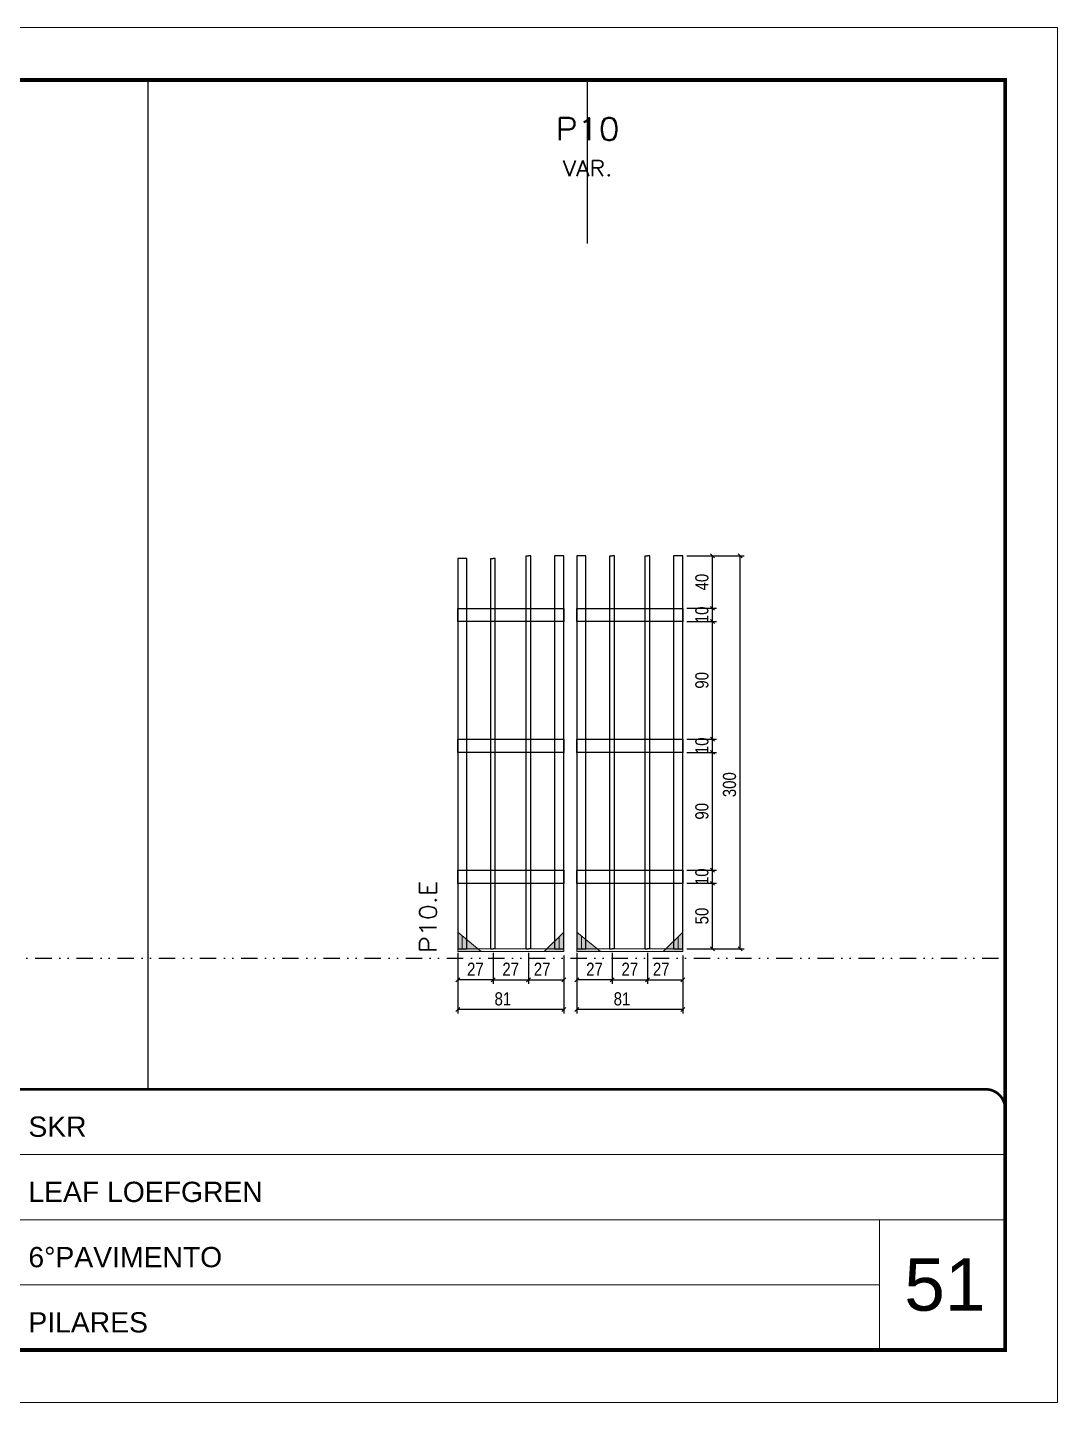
# Model space of a CAD drawing. Extents: x 14400 to 27878, y -21631 to 6985.
# Drawn here: x 18281 to 19068, y -7848 to -6798 of the extents above; entities that cross this region are included whole.
import ezdxf
from ezdxf.enums import TextEntityAlignment as Align

# ---------------------------------------------------------------- set-up
doc = ezdxf.new("R2010")
doc.units = 0
for name, pattern in [('CONTINUO', [0]), ('DASHED', [0.75, 0.5, -0.25]), ('DIVIDE2', [0.625, 0.25, -0.125, 0, -0.125, 0, -0.125]), ('HIDDEN', [0.375, 0.25, -0.125])]:
    doc.linetypes.add(name, pattern=pattern)
for name, color, linetype, lineweight in [('CARIMBO', 255, 'Continuous', 9), ('Folhas', 255, 'Continuous', 9), ('Madeira', 126, 'Continuous', 18), ('Sarr 2.2x7', 40, 'Continuous', 9), ('SARRAFO DE PRESSAO', 251, 'DASHED', 9), ('Texto Seção', 7, 'Continuous', 15)]:
    doc.layers.add(name, color=color, linetype=linetype, lineweight=lineweight)
for name, color, linetype in [('COTA', 241, 'Continuous'), ('Nível', 160, 'Continuous'), ('SARR_2.2x10', 60, 'Continuous'), ('SARR_3.5x7', 81, 'Continuous'), ('SARR_7x7', 40, 'Continuous'), ('Texto de Titulo', 7, 'Continuous'), ('Texto Qtd Sarr', 242, 'Continuous')]:
    doc.layers.add(name, color=color, linetype=linetype)
doc.styles.add('ARIAL', font='arial.ttf')
doc.styles.add('COTA TECNICA', font='techl___.ttf', dxfattribs={"height": 10})
doc.styles.add('REGUA-120', font='ROMANS.shx', dxfattribs={"height": 15})
doc.styles.add('ROMANS', font='romans.shx')
doc.dimstyles.new('PAINEL', dxfattribs={"dimtxt": 10, "dimasz": 3, "dimexe": 3, "dimexo": 3, "dimgap": 3, "dimtad": 1, "dimdec": 1, "dimzin": 12, "dimdsep": 46, "dimtxsty": 'COTA TECNICA', "dimblk1": 'OBLIQUE', "dimblk2": 'OBLIQUE', "dimsah": 1, "dimcen": 0.9, "dimclrd": 4, "dimclre": 4, "dimclrt": 240, "dimadec": 1, "dimazin": 3, "dimtfac": 1, "dimtdec": 1, "dimtmove": 0, "dimatfit": 3, "dimfxl": 1, "dimtolj": 1, "dimtzin": 12, "dimarcsym": 0})

# ---------------------------------------------------------------- blocks, each defined once
blk = doc.blocks.new('9999999999')
at = {"color": 30, "linetype": 'CONTINUO'}
for p, q in [((98564.6, 34379.6), (99584, 34379.6)), ((98564.6, 34329.8), (99488, 34329.8)), ((99584, 34329.8), (99488, 34329.8)), ((99488, 34329.8), (99488, 34230.2)), ((98564.6, 34280), (99488, 34280))]:
    blk.add_line(p, q, dxfattribs=at)
at = {"color": 30, "linetype": 'CONTINUO', "const_width": 2}
blk.add_lwpolyline([(99584, 34230.2), (99584, 34414.4, 0.414214), (99569, 34429.4), (98229, 34429.4, 0.414214), (98214, 34414.4), (98214, 34245.2, 0.414214), (98229, 34230.2), (99584, 34230.2)], format="xyb", dxfattribs=at)
at = {"layer": 'Folhas'}
blk.add_lwpolyline([(98139, 34190.2), (99624, 34190.2), (99624, 35240.2), (98139, 35240.2)], close=True, dxfattribs=at)
at = {"layer": 'Folhas', "color": 30, "const_width": 3}
blk.add_lwpolyline([(98214, 34230.2), (99584, 34230.2), (99584, 35200.2), (98214, 35200.2)], close=True, dxfattribs=at)
at = {"color": 7, "linetype": 'Continuous', "ltscale": 5, "style": 'ARIAL'}
for s, height, p in [('SKR', 15.48, (98837.7, 34393.1)), ('LEAF LOEFGREN', 15.483, (98837.7, 34343.3)), ('6°PAVIMENTO', 15.483, (98837.7, 34293.5)), ('PILARES', 15.48, (98837.7, 34243.7))]:
    blk.add_text(s, height=height, dxfattribs=at).set_placement(p)
blk = doc.blocks.new('titulo1')
at = {"layer": 'Defpoints', "color": 252, "linetype": 'HIDDEN', "ltscale": 2}
blk.add_line((0, 0), (0, 125), dxfattribs=at)
at = {"layer": 'Defpoints', "style": 'ROMANS', "oblique": 15}
blk.add_attdef('FOLHA', text='', height=10, dxfattribs=at).set_placement((0, 15.6), align=Align.MIDDLE_CENTER)
at = {"layer": 'Texto Qtd Sarr', "color": 3, "style": 'ROMANS', "oblique": 15}
for tag, height, p in [('TITULO', 17, (0, 71.4)), ('SEÇÃO', 12, (0, 41.5))]:
    blk.add_attdef(tag, text='', height=height, dxfattribs=at).set_placement(p, align=Align.MIDDLE_CENTER)
blk = doc.blocks.new('_Oblique')
at = {"color": 0, "linetype": 'ByBlock', "lineweight": -2}
blk.add_line((-0.5, -0.5), (0.5, 0.5), dxfattribs=at)
blk = doc.blocks.new('*D4004')
at = {"layer": 'COTA', "color": 4, "lineweight": -2, "transparency": 16777216}
for p, q in [((18701.2, -7519.9), (18701.2, -7551.1)), ((18782.2, -7519.9), (18782.2, -7551.1)), ((18782.2, -7548.1), (18701.2, -7548.1))]:
    blk.add_line(p, q, dxfattribs=at)
at = {"layer": 'Defpoints', "color": 0, "transparency": 16777216}
for p in [(18701.2, -7516.9), (18782.2, -7516.9), (18701.2, -7548.1)]:
    blk.add_point(p, dxfattribs=at)
at = {"layer": 'COTA', "color": 4, "lineweight": -2, "transparency": 16777216, "xscale": 3, "yscale": 3, "zscale": 3, "rotation": 180}
blk.add_blockref('_Oblique', (18701.2, -7548.1), dxfattribs=at)
at = {"layer": 'COTA', "color": 4, "lineweight": -2, "transparency": 16777216, "xscale": 3, "yscale": 3, "zscale": 3}
blk.add_blockref('_Oblique', (18782.2, -7548.1), dxfattribs=at)
at = {"layer": 'COTA', "color": 240, "transparency": 16777216, "insert": (18735.7, -7540), "char_height": 10, "attachment_point": 5, "style": 'COTA TECNICA'}
blk.add_mtext('\\A1;81', dxfattribs=at)
blk = doc.blocks.new('*D4005')
at = {"layer": 'COTA', "color": 4, "lineweight": -2, "transparency": 16777216}
for p, q in [((18785.2, -7451.7), (18807.9, -7451.7)), ((18804.9, -7501.7), (18804.9, -7451.7)), ((18785.2, -7501.7), (18807.9, -7501.7))]:
    blk.add_line(p, q, dxfattribs=at)
at = {"layer": 'Defpoints', "color": 0, "transparency": 16777216}
for p in [(18782.2, -7451.7), (18804.9, -7451.7), (18782.2, -7501.7)]:
    blk.add_point(p, dxfattribs=at)
at = {"layer": 'COTA', "color": 4, "lineweight": -2, "transparency": 16777216, "xscale": 3, "yscale": 3, "zscale": 3}
for p, rotation in [((18804.9, -7451.7), 90), ((18804.9, -7501.7), 270)]:
    blk.add_blockref('_Oblique', p, dxfattribs=dict(at, rotation=rotation))
at = {"layer": 'COTA', "color": 240, "transparency": 16777216, "insert": (18796.8, -7476.7), "char_height": 10, "attachment_point": 5, "rotation": 90, "style": 'COTA TECNICA'}
blk.add_mtext('\\A1;50', dxfattribs=at)
blk = doc.blocks.new('*D4006')
at = {"layer": 'COTA', "color": 4, "lineweight": -2, "transparency": 16777216}
for p, q in [((18785.2, -7441.7), (18807.9, -7441.7)), ((18804.9, -7451.7), (18804.9, -7441.7)), ((18785.2, -7451.7), (18807.9, -7451.7))]:
    blk.add_line(p, q, dxfattribs=at)
at = {"layer": 'Defpoints', "color": 0, "transparency": 16777216}
for p in [(18782.2, -7441.7), (18804.9, -7441.7), (18782.2, -7451.7)]:
    blk.add_point(p, dxfattribs=at)
at = {"layer": 'COTA', "color": 4, "lineweight": -2, "transparency": 16777216, "xscale": 3, "yscale": 3, "zscale": 3}
for p, rotation in [((18804.9, -7441.7), 90), ((18804.9, -7451.7), 270)]:
    blk.add_blockref('_Oblique', p, dxfattribs=dict(at, rotation=rotation))
at = {"layer": 'COTA', "color": 240, "transparency": 16777216, "insert": (18796.8, -7446.7), "char_height": 10, "attachment_point": 5, "rotation": 90, "style": 'COTA TECNICA'}
blk.add_mtext('\\A1;10', dxfattribs=at)
blk = doc.blocks.new('*D4007')
at = {"layer": 'COTA', "color": 4, "lineweight": -2, "transparency": 16777216}
for p, q in [((18785.2, -7351.7), (18807.9, -7351.7)), ((18804.9, -7441.7), (18804.9, -7351.7)), ((18785.2, -7441.7), (18807.9, -7441.7))]:
    blk.add_line(p, q, dxfattribs=at)
at = {"layer": 'Defpoints', "color": 0, "transparency": 16777216}
for p in [(18782.2, -7351.7), (18804.9, -7351.7), (18782.2, -7441.7)]:
    blk.add_point(p, dxfattribs=at)
at = {"layer": 'COTA', "color": 4, "lineweight": -2, "transparency": 16777216, "xscale": 3, "yscale": 3, "zscale": 3}
for p, rotation in [((18804.9, -7351.7), 90), ((18804.9, -7441.7), 270)]:
    blk.add_blockref('_Oblique', p, dxfattribs=dict(at, rotation=rotation))
at = {"layer": 'COTA', "color": 240, "transparency": 16777216, "insert": (18796.8, -7396.7), "char_height": 10, "attachment_point": 5, "rotation": 90, "style": 'COTA TECNICA'}
blk.add_mtext('\\A1;90', dxfattribs=at)
blk = doc.blocks.new('*D4008')
at = {"layer": 'COTA', "color": 4, "lineweight": -2, "transparency": 16777216}
for p, q in [((18785.2, -7341.7), (18807.9, -7341.7)), ((18804.9, -7351.7), (18804.9, -7341.7)), ((18785.2, -7351.7), (18807.9, -7351.7))]:
    blk.add_line(p, q, dxfattribs=at)
at = {"layer": 'Defpoints', "color": 0, "transparency": 16777216}
for p in [(18782.2, -7341.7), (18804.9, -7341.7), (18782.2, -7351.7)]:
    blk.add_point(p, dxfattribs=at)
at = {"layer": 'COTA', "color": 4, "lineweight": -2, "transparency": 16777216, "xscale": 3, "yscale": 3, "zscale": 3}
for p, rotation in [((18804.9, -7341.7), 90), ((18804.9, -7351.7), 270)]:
    blk.add_blockref('_Oblique', p, dxfattribs=dict(at, rotation=rotation))
at = {"layer": 'COTA', "color": 240, "transparency": 16777216, "insert": (18796.8, -7346.7), "char_height": 10, "attachment_point": 5, "rotation": 90, "style": 'COTA TECNICA'}
blk.add_mtext('\\A1;10', dxfattribs=at)
blk = doc.blocks.new('*D4009')
at = {"layer": 'COTA', "color": 4, "lineweight": -2, "transparency": 16777216}
for p, q in [((18785.2, -7201.7), (18829.1, -7201.7)), ((18826.1, -7501.7), (18826.1, -7201.7)), ((18785.2, -7501.7), (18829.1, -7501.7))]:
    blk.add_line(p, q, dxfattribs=at)
at = {"layer": 'Defpoints', "color": 0, "transparency": 16777216}
for p in [(18782.2, -7201.7), (18826.1, -7201.7), (18782.2, -7501.7)]:
    blk.add_point(p, dxfattribs=at)
at = {"layer": 'COTA', "color": 4, "lineweight": -2, "transparency": 16777216, "xscale": 3, "yscale": 3, "zscale": 3}
for p, rotation in [((18826.1, -7201.7), 90), ((18826.1, -7501.7), 270)]:
    blk.add_blockref('_Oblique', p, dxfattribs=dict(at, rotation=rotation))
at = {"layer": 'COTA', "color": 240, "transparency": 16777216, "insert": (18817.9, -7376.4), "char_height": 10, "attachment_point": 5, "rotation": 90, "style": 'COTA TECNICA'}
blk.add_mtext('\\A1;300', dxfattribs=at)
blk = doc.blocks.new('*D4010')
at = {"layer": 'COTA', "color": 4, "lineweight": -2, "transparency": 16777216}
for p, q in [((18610.2, -7519.9), (18610.2, -7551.1)), ((18691.2, -7519.9), (18691.2, -7551.1)), ((18691.2, -7548.1), (18610.2, -7548.1))]:
    blk.add_line(p, q, dxfattribs=at)
at = {"layer": 'Defpoints', "color": 0, "transparency": 16777216}
for p in [(18610.2, -7516.9), (18691.2, -7516.9), (18610.2, -7548.1)]:
    blk.add_point(p, dxfattribs=at)
at = {"layer": 'COTA', "color": 4, "lineweight": -2, "transparency": 16777216, "xscale": 3, "yscale": 3, "zscale": 3, "rotation": 180}
blk.add_blockref('_Oblique', (18610.2, -7548.1), dxfattribs=at)
at = {"layer": 'COTA', "color": 4, "lineweight": -2, "transparency": 16777216, "xscale": 3, "yscale": 3, "zscale": 3}
blk.add_blockref('_Oblique', (18691.2, -7548.1), dxfattribs=at)
at = {"layer": 'COTA', "color": 240, "transparency": 16777216, "insert": (18644.7, -7540), "char_height": 10, "attachment_point": 5, "style": 'COTA TECNICA'}
blk.add_mtext('\\A1;81', dxfattribs=at)
blk = doc.blocks.new('*D4011')
at = {"layer": 'COTA', "color": 4, "lineweight": -2, "transparency": 16777216}
for p, q in [((18610.2, -7504.7), (18610.2, -7528.4)), ((18637.2, -7504.7), (18637.2, -7528.4)), ((18637.2, -7525.4), (18610.2, -7525.4))]:
    blk.add_line(p, q, dxfattribs=at)
at = {"layer": 'Defpoints', "color": 0, "transparency": 16777216}
for p in [(18610.2, -7501.7), (18637.2, -7501.7), (18610.2, -7525.4)]:
    blk.add_point(p, dxfattribs=at)
at = {"layer": 'COTA', "color": 4, "lineweight": -2, "transparency": 16777216, "xscale": 3, "yscale": 3, "zscale": 3, "rotation": 180}
blk.add_blockref('_Oblique', (18610.2, -7525.4), dxfattribs=at)
at = {"layer": 'COTA', "color": 4, "lineweight": -2, "transparency": 16777216, "xscale": 3, "yscale": 3, "zscale": 3}
blk.add_blockref('_Oblique', (18637.2, -7525.4), dxfattribs=at)
at = {"layer": 'COTA', "color": 240, "transparency": 16777216, "insert": (18623.7, -7517.3), "char_height": 10, "attachment_point": 5, "style": 'COTA TECNICA'}
blk.add_mtext('\\A1;27', dxfattribs=at)
blk = doc.blocks.new('*D4012')
at = {"layer": 'COTA', "color": 4, "lineweight": -2, "transparency": 16777216}
for p, q in [((18664.2, -7504.7), (18664.2, -7528.4)), ((18691.2, -7506.9), (18691.2, -7528.4)), ((18664.2, -7525.4), (18691.2, -7525.4))]:
    blk.add_line(p, q, dxfattribs=at)
at = {"layer": 'Defpoints', "color": 0, "transparency": 16777216}
for p in [(18664.2, -7501.7), (18691.2, -7503.9), (18691.2, -7525.4)]:
    blk.add_point(p, dxfattribs=at)
at = {"layer": 'COTA', "color": 4, "lineweight": -2, "transparency": 16777216, "xscale": 3, "yscale": 3, "zscale": 3, "rotation": 180}
blk.add_blockref('_Oblique', (18664.2, -7525.4), dxfattribs=at)
at = {"layer": 'COTA', "color": 4, "lineweight": -2, "transparency": 16777216, "xscale": 3, "yscale": 3, "zscale": 3}
blk.add_blockref('_Oblique', (18691.2, -7525.4), dxfattribs=at)
at = {"layer": 'COTA', "color": 240, "transparency": 16777216, "insert": (18674.7, -7517.3), "char_height": 10, "attachment_point": 5, "style": 'COTA TECNICA'}
blk.add_mtext('\\A1;27', dxfattribs=at)
blk = doc.blocks.new('*D4013')
at = {"layer": 'COTA', "color": 4, "lineweight": -2, "transparency": 16777216}
for p, q in [((18637.2, -7504.7), (18637.2, -7528.4)), ((18664.2, -7504.7), (18664.2, -7528.4)), ((18637.2, -7525.4), (18664.2, -7525.4))]:
    blk.add_line(p, q, dxfattribs=at)
at = {"layer": 'Defpoints', "color": 0, "transparency": 16777216}
for p in [(18637.2, -7501.7), (18664.2, -7501.7), (18664.2, -7525.4)]:
    blk.add_point(p, dxfattribs=at)
at = {"layer": 'COTA', "color": 4, "lineweight": -2, "transparency": 16777216, "xscale": 3, "yscale": 3, "zscale": 3, "rotation": 180}
blk.add_blockref('_Oblique', (18637.2, -7525.4), dxfattribs=at)
at = {"layer": 'COTA', "color": 4, "lineweight": -2, "transparency": 16777216, "xscale": 3, "yscale": 3, "zscale": 3}
blk.add_blockref('_Oblique', (18664.2, -7525.4), dxfattribs=at)
at = {"layer": 'COTA', "color": 240, "transparency": 16777216, "insert": (18650.7, -7517.3), "char_height": 10, "attachment_point": 5, "style": 'COTA TECNICA'}
blk.add_mtext('\\A1;27', dxfattribs=at)
blk = doc.blocks.new('*D4014')
at = {"layer": 'COTA', "color": 4, "lineweight": -2, "transparency": 16777216}
for p, q in [((18785.2, -7251.7), (18807.9, -7251.7)), ((18804.9, -7341.7), (18804.9, -7251.7)), ((18785.2, -7341.7), (18807.9, -7341.7))]:
    blk.add_line(p, q, dxfattribs=at)
at = {"layer": 'Defpoints', "color": 0, "transparency": 16777216}
for p in [(18782.2, -7251.7), (18804.9, -7251.7), (18782.2, -7341.7)]:
    blk.add_point(p, dxfattribs=at)
at = {"layer": 'COTA', "color": 4, "lineweight": -2, "transparency": 16777216, "xscale": 3, "yscale": 3, "zscale": 3}
for p, rotation in [((18804.9, -7251.7), 90), ((18804.9, -7341.7), 270)]:
    blk.add_blockref('_Oblique', p, dxfattribs=dict(at, rotation=rotation))
at = {"layer": 'COTA', "color": 240, "transparency": 16777216, "insert": (18796.8, -7296.7), "char_height": 10, "attachment_point": 5, "rotation": 90, "style": 'COTA TECNICA'}
blk.add_mtext('\\A1;90', dxfattribs=at)
blk = doc.blocks.new('*D4015')
at = {"layer": 'COTA', "color": 4, "lineweight": -2, "transparency": 16777216}
for p, q in [((18785.2, -7241.7), (18807.9, -7241.7)), ((18804.9, -7251.7), (18804.9, -7241.7)), ((18785.2, -7251.7), (18807.9, -7251.7))]:
    blk.add_line(p, q, dxfattribs=at)
at = {"layer": 'Defpoints', "color": 0, "transparency": 16777216}
for p in [(18782.2, -7241.7), (18804.9, -7241.7), (18782.2, -7251.7)]:
    blk.add_point(p, dxfattribs=at)
at = {"layer": 'COTA', "color": 4, "lineweight": -2, "transparency": 16777216, "xscale": 3, "yscale": 3, "zscale": 3}
for p, rotation in [((18804.9, -7241.7), 90), ((18804.9, -7251.7), 270)]:
    blk.add_blockref('_Oblique', p, dxfattribs=dict(at, rotation=rotation))
at = {"layer": 'COTA', "color": 240, "transparency": 16777216, "insert": (18796.8, -7246.7), "char_height": 10, "attachment_point": 5, "rotation": 90, "style": 'COTA TECNICA'}
blk.add_mtext('\\A1;10', dxfattribs=at)
blk = doc.blocks.new('*D4016')
at = {"layer": 'COTA', "color": 4, "lineweight": -2, "transparency": 16777216}
for p, q in [((18785.2, -7201.7), (18807.9, -7201.7)), ((18804.9, -7241.7), (18804.9, -7201.7)), ((18785.2, -7241.7), (18807.9, -7241.7))]:
    blk.add_line(p, q, dxfattribs=at)
at = {"layer": 'Defpoints', "color": 0, "transparency": 16777216}
for p in [(18782.2, -7201.7), (18804.9, -7201.7), (18782.2, -7241.7)]:
    blk.add_point(p, dxfattribs=at)
at = {"layer": 'COTA', "color": 4, "lineweight": -2, "transparency": 16777216, "xscale": 3, "yscale": 3, "zscale": 3}
for p, rotation in [((18804.9, -7201.7), 90), ((18804.9, -7241.7), 270)]:
    blk.add_blockref('_Oblique', p, dxfattribs=dict(at, rotation=rotation))
at = {"layer": 'COTA', "color": 240, "transparency": 16777216, "insert": (18796.8, -7221.7), "char_height": 10, "attachment_point": 5, "rotation": 90, "style": 'COTA TECNICA'}
blk.add_mtext('\\A1;40', dxfattribs=at)
blk = doc.blocks.new('*D4017')
at = {"layer": 'COTA', "color": 4, "lineweight": -2, "transparency": 16777216}
for p, q in [((18701.2, -7504.7), (18701.2, -7528.4)), ((18728.2, -7504.7), (18728.2, -7528.4)), ((18728.2, -7525.4), (18701.2, -7525.4))]:
    blk.add_line(p, q, dxfattribs=at)
at = {"layer": 'Defpoints', "color": 0, "transparency": 16777216}
for p in [(18701.2, -7501.7), (18728.2, -7501.7), (18701.2, -7525.4)]:
    blk.add_point(p, dxfattribs=at)
at = {"layer": 'COTA', "color": 4, "lineweight": -2, "transparency": 16777216, "xscale": 3, "yscale": 3, "zscale": 3, "rotation": 180}
blk.add_blockref('_Oblique', (18701.2, -7525.4), dxfattribs=at)
at = {"layer": 'COTA', "color": 4, "lineweight": -2, "transparency": 16777216, "xscale": 3, "yscale": 3, "zscale": 3}
blk.add_blockref('_Oblique', (18728.2, -7525.4), dxfattribs=at)
at = {"layer": 'COTA', "color": 240, "transparency": 16777216, "insert": (18714.7, -7517.3), "char_height": 10, "attachment_point": 5, "style": 'COTA TECNICA'}
blk.add_mtext('\\A1;27', dxfattribs=at)
blk = doc.blocks.new('*D4018')
at = {"layer": 'COTA', "color": 4, "lineweight": -2, "transparency": 16777216}
for p, q in [((18755.2, -7504.7), (18755.2, -7528.4)), ((18782.2, -7506.9), (18782.2, -7528.4)), ((18755.2, -7525.4), (18782.2, -7525.4))]:
    blk.add_line(p, q, dxfattribs=at)
at = {"layer": 'Defpoints', "color": 0, "transparency": 16777216}
for p in [(18755.2, -7501.7), (18782.2, -7503.9), (18782.2, -7525.4)]:
    blk.add_point(p, dxfattribs=at)
at = {"layer": 'COTA', "color": 4, "lineweight": -2, "transparency": 16777216, "xscale": 3, "yscale": 3, "zscale": 3, "rotation": 180}
blk.add_blockref('_Oblique', (18755.2, -7525.4), dxfattribs=at)
at = {"layer": 'COTA', "color": 4, "lineweight": -2, "transparency": 16777216, "xscale": 3, "yscale": 3, "zscale": 3}
blk.add_blockref('_Oblique', (18782.2, -7525.4), dxfattribs=at)
at = {"layer": 'COTA', "color": 240, "transparency": 16777216, "insert": (18765.7, -7517.3), "char_height": 10, "attachment_point": 5, "style": 'COTA TECNICA'}
blk.add_mtext('\\A1;27', dxfattribs=at)
blk = doc.blocks.new('*D4019')
at = {"layer": 'COTA', "color": 4, "lineweight": -2, "transparency": 16777216}
for p, q in [((18728.2, -7504.7), (18728.2, -7528.4)), ((18755.2, -7504.7), (18755.2, -7528.4)), ((18728.2, -7525.4), (18755.2, -7525.4))]:
    blk.add_line(p, q, dxfattribs=at)
at = {"layer": 'Defpoints', "color": 0, "transparency": 16777216}
for p in [(18728.2, -7501.7), (18755.2, -7501.7), (18755.2, -7525.4)]:
    blk.add_point(p, dxfattribs=at)
at = {"layer": 'COTA', "color": 4, "lineweight": -2, "transparency": 16777216, "xscale": 3, "yscale": 3, "zscale": 3, "rotation": 180}
blk.add_blockref('_Oblique', (18728.2, -7525.4), dxfattribs=at)
at = {"layer": 'COTA', "color": 4, "lineweight": -2, "transparency": 16777216, "xscale": 3, "yscale": 3, "zscale": 3}
blk.add_blockref('_Oblique', (18755.2, -7525.4), dxfattribs=at)
at = {"layer": 'COTA', "color": 240, "transparency": 16777216, "insert": (18741.7, -7517.3), "char_height": 10, "attachment_point": 5, "style": 'COTA TECNICA'}
blk.add_mtext('\\A1;27', dxfattribs=at)

msp = doc.modelspace()

# ---------------------------------------------------------------- hatches: boundary and pattern name
at = {"layer": 'Madeira'}
h = msp.add_hatch(color=252, dxfattribs=at)
h.dxf.hatch_style = 2
h.paths.add_polyline_path([(18610.19, -7488.89), (18610.19, -7503.89), (18628.19, -7503.89)])
h = msp.add_hatch(color=252, dxfattribs=at)
h.dxf.hatch_style = 2
h.paths.add_polyline_path([(18691.19, -7488.89), (18691.19, -7503.89), (18676.19, -7503.89)])
h = msp.add_hatch(color=252, dxfattribs=at)
h.dxf.hatch_style = 2
h.paths.add_polyline_path([(18701.19, -7488.89), (18701.19, -7503.89), (18719.19, -7503.89)])
h = msp.add_hatch(color=252, dxfattribs=at)
h.dxf.hatch_style = 2
h.paths.add_polyline_path([(18782.19, -7488.89), (18782.19, -7503.89), (18767.19, -7503.89)])

# ---------------------------------------------------------------- linework, layer by layer
at = {"layer": 'COTA'}
msp.add_line((18373.34, -6838.17), (18373.34, -7608.93), dxfattribs=at)
at = {"layer": 'Madeira', "color": 1, "linetype": 'HIDDEN'}
for p, q in [((18613.69, -7492.39), (18613.69, -7501.69)), ((18613.69, -7492.39), (18613.69, -7501.69)), ((18617.19, -7495.89), (18617.19, -7501.69)), ((18687.69, -7492.39), (18687.69, -7501.69)), ((18687.69, -7492.39), (18687.69, -7501.69)), ((18704.69, -7492.39), (18704.69, -7501.69)), ((18704.69, -7492.39), (18704.69, -7501.69)), ((18708.19, -7495.89), (18708.19, -7501.69)), ((18778.69, -7492.39), (18778.69, -7501.69)), ((18778.69, -7492.39), (18778.69, -7501.69)), ((18620.02, -7501.69), (18610.19, -7501.69)), ((18620.02, -7501.69), (18610.19, -7501.69)), ((18625.99, -7501.69), (18610.19, -7501.69)), ((18678.39, -7501.69), (18691.19, -7501.69)), ((18681.36, -7501.69), (18691.19, -7501.69)), ((18681.36, -7501.69), (18691.19, -7501.69)), ((18711.02, -7501.69), (18701.19, -7501.69)), ((18711.02, -7501.69), (18701.19, -7501.69)), ((18716.99, -7501.69), (18701.19, -7501.69)), ((18769.39, -7501.69), (18782.19, -7501.69)), ((18772.36, -7501.69), (18782.19, -7501.69)), ((18772.36, -7501.69), (18782.19, -7501.69))]:
    msp.add_line(p, q, dxfattribs=at)
at = {"layer": 'Madeira'}
for p, q in [((18610.19, -7501.69), (18610.19, -7503.89)), ((18610.19, -7501.69), (18610.19, -7503.89)), ((18610.19, -7501.69), (18610.19, -7503.89)), ((18701.19, -7501.69), (18701.19, -7503.89)), ((18701.19, -7501.69), (18701.19, -7503.89)), ((18701.19, -7501.69), (18701.19, -7503.89))]:
    msp.add_line(p, q, dxfattribs=at)
at = {"layer": 'Madeira', "color": 0}
for points in [[(18610.19, -7488.89), (18610.19, -7503.89), (18628.19, -7503.89), (18610.19, -7488.89)], [(18691.19, -7488.89), (18691.19, -7503.89), (18676.19, -7503.89), (18691.19, -7488.89)], [(18701.19, -7488.89), (18701.19, -7503.89), (18719.19, -7503.89), (18701.19, -7488.89)], [(18782.19, -7488.89), (18782.19, -7503.89), (18767.19, -7503.89), (18782.19, -7488.89)]]:
    msp.add_lwpolyline(points, dxfattribs=at)
at = {"layer": 'Nível', "color": 4, "linetype": 'DIVIDE2', "ltscale": 50}
msp.add_line((17658.47, -7508.89), (19028.47, -7508.89), dxfattribs=at)
at = {"layer": 'Sarr 2.2x7'}
for points in [[(18691.19, -7501.69), (18610.19, -7501.69), (18610.19, -7503.89), (18691.19, -7503.89)], [(18782.19, -7501.69), (18701.19, -7501.69), (18701.19, -7503.89), (18782.19, -7503.89)]]:
    msp.add_lwpolyline(points, close=True, dxfattribs=at)
at = {"layer": 'SARR_2.2x10'}
for points in [[(18610.19, -7241.73), (18691.19, -7241.73), (18691.19, -7251.73), (18610.19, -7251.73)], [(18701.19, -7241.73), (18782.19, -7241.73), (18782.19, -7251.73), (18701.19, -7251.73)], [(18610.19, -7341.73), (18691.19, -7341.73), (18691.19, -7351.73), (18610.19, -7351.73)], [(18701.19, -7341.73), (18782.19, -7341.73), (18782.19, -7351.73), (18701.19, -7351.73)], [(18610.19, -7441.73), (18691.19, -7441.73), (18691.19, -7451.73), (18610.19, -7451.73)], [(18701.19, -7441.73), (18782.19, -7441.73), (18782.19, -7451.73), (18701.19, -7451.73)]]:
    msp.add_lwpolyline(points, close=True, dxfattribs=at)
at = {"layer": 'SARR_3.5x7'}
for p, q in [((18662.44, -7501.69), (18662.44, -7201.73)), ((18662.44, -7201.73), (18664.19, -7201.73)), ((18665.94, -7201.73), (18664.19, -7201.73)), ((18665.94, -7501.69), (18665.94, -7201.73)), ((18726.44, -7501.69), (18726.44, -7201.73)), ((18726.44, -7201.73), (18728.19, -7201.73)), ((18729.94, -7201.73), (18728.19, -7201.73)), ((18729.94, -7501.69), (18729.94, -7201.73)), ((18753.44, -7501.69), (18753.44, -7201.73)), ((18753.44, -7201.73), (18755.19, -7201.73)), ((18756.94, -7201.73), (18755.19, -7201.73)), ((18756.94, -7501.69), (18756.94, -7201.73)), ((18635.44, -7501.69), (18635.44, -7203.67)), ((18635.44, -7203.67), (18637.19, -7203.67)), ((18638.94, -7203.67), (18637.19, -7203.67)), ((18638.94, -7501.69), (18638.94, -7203.67)), ((18635.44, -7501.69), (18637.19, -7501.69)), ((18638.94, -7501.69), (18637.19, -7501.69)), ((18662.44, -7501.69), (18664.19, -7501.69)), ((18665.94, -7501.69), (18664.19, -7501.69)), ((18726.44, -7501.69), (18728.19, -7501.69)), ((18729.94, -7501.69), (18728.19, -7501.69)), ((18753.44, -7501.69), (18755.19, -7501.69)), ((18756.94, -7501.69), (18755.19, -7501.69))]:
    msp.add_line(p, q, dxfattribs=at)
at = {"layer": 'SARR_7x7'}
for points in [[(18684.19, -7501.69), (18691.19, -7501.69), (18691.19, -7201.73), (18684.19, -7201.73)], [(18701.19, -7501.69), (18708.19, -7501.69), (18708.19, -7201.73), (18701.19, -7201.73)], [(18775.19, -7501.69), (18782.19, -7501.69), (18782.19, -7201.73), (18775.19, -7201.73)], [(18610.19, -7501.69), (18617.19, -7501.69), (18617.19, -7203.67), (18610.19, -7203.67)]]:
    msp.add_lwpolyline(points, close=True, dxfattribs=at)

# ---------------------------------------------------------------- block references
at = {"layer": 'SARRAFO DE PRESSAO', "color": 6, "linetype": 'ByBlock'}
msp.add_blockref('9999999999', (-80555.51, -42038.38), dxfattribs=at)
at = {"layer": 'Texto Seção'}
ref = msp.add_blockref('titulo1', (18709.48, -6963.17), dxfattribs=at)
ref.add_attrib('TITULO', 'P10', dxfattribs={"layer": 'Texto de Titulo', "color": 7, "height": 17, "style": 'ROMANS', "width": 1.1}).set_placement((18709.48, -6875.67), align=Align.MIDDLE_CENTER)
ref.add_attrib('SEÇÃO', 'VAR.', dxfattribs={"layer": 'Texto de Titulo', "color": 7, "height": 12, "style": 'ROMANS', "width": 1.1}).set_placement((18709.48, -6905.67), align=Align.MIDDLE_CENTER)

# ---------------------------------------------------------------- texts
at = {"layer": 'CARIMBO', "style": 'ARIAL'}
msp.add_text('51', height=40, dxfattribs=at).set_placement((18951.33, -7778.03))
at = {"layer": 'Texto Seção', "style": 'REGUA-120', "width": 1.1}
msp.add_text('P10.E', height=13, rotation=90, dxfattribs=at).set_placement((18594.05, -7505))

# ---------------------------------------------------------------- dimensions: what is measured, and where the dimension line sits
at = {"layer": 'COTA'}
for base, p1, p2, angle, picture, middle in [((18826.11, -7201.73), (18782.19, -7501.73), (18782.19, -7201.73), 90, '*D4009', (18826.11, -7376.43)), ((18804.89, -7241.69), (18782.19, -7251.69), (18782.19, -7241.69), 90, '*D4015', (18804.89, -7246.69)), ((18804.89, -7341.69), (18782.19, -7351.69), (18782.19, -7341.69), 90, '*D4008', (18804.89, -7346.69)), ((18804.89, -7441.69), (18782.19, -7451.69), (18782.19, -7441.69), 90, '*D4006', (18804.89, -7446.69)), ((18610.19, -7548.07), (18691.19, -7516.89), (18610.19, -7516.89), 180, '*D4010', (18644.69, -7548.07)), ((18701.19, -7548.07), (18782.19, -7516.89), (18701.19, -7516.89), 180, '*D4004', (18735.69, -7548.07))]:
    dim = msp.add_linear_dim(base=base, p1=p1, p2=p2, angle=angle, dimstyle='PAINEL', override={"dimtmove": 1}, dxfattribs=at)
    dim.commit()
    dim.dimension.update_dxf_attribs({"geometry": picture, "text_midpoint": middle, "dimtype": 160})
dim = msp.add_linear_dim(base=(18804.89, -7201.73), p1=(18782.19, -7241.73), p2=(18782.19, -7201.73), angle=90, dimstyle='PAINEL', dxfattribs=at)
dim.commit()
dim.dimension.update_dxf_attribs({"geometry": '*D4016', "text_midpoint": (18796.79, -7221.73)})
for base, p1, p2, angle, picture, middle in [((18804.89, -7251.69), (18782.19, -7341.73), (18782.19, -7251.69), 90, '*D4014', (18796.76, -7296.71)), ((18804.89, -7351.69), (18782.19, -7441.69), (18782.19, -7351.69), 90, '*D4007', (18796.76, -7396.69)), ((18804.89, -7451.69), (18782.19, -7501.69), (18782.19, -7451.69), 90, '*D4005', (18796.78, -7476.69)), ((18610.19, -7525.39), (18637.19, -7501.69), (18610.19, -7501.69), 180, '*D4011', (18623.69, -7517.32)), ((18701.19, -7525.39), (18728.19, -7501.69), (18701.19, -7501.69), 180, '*D4017', (18714.69, -7517.32))]:
    dim = msp.add_linear_dim(base=base, p1=p1, p2=p2, angle=angle, dimstyle='PAINEL', override={"dimtmove": 1}, dxfattribs=at)
    dim.commit()
    dim.dimension.update_dxf_attribs({"geometry": picture, "text_midpoint": middle})
for base, p1, p2, picture, middle in [((18664.19, -7525.39), (18637.19, -7501.69), (18664.19, -7501.69), '*D4013', (18650.69, -7517.32)), ((18755.19, -7525.39), (18728.19, -7501.69), (18755.19, -7501.69), '*D4019', (18741.69, -7517.32))]:
    dim = msp.add_linear_dim(base=base, p1=p1, p2=p2, dimstyle='PAINEL', override={"dimtmove": 1}, dxfattribs=at)
    dim.commit()
    dim.dimension.update_dxf_attribs({"geometry": picture, "text_midpoint": middle})
for base, p1, p2, picture, middle in [((18691.19, -7525.39), (18664.19, -7501.69), (18691.19, -7503.89), '*D4012', (18674.69, -7525.39)), ((18782.19, -7525.39), (18755.19, -7501.69), (18782.19, -7503.89), '*D4018', (18765.69, -7525.39))]:
    dim = msp.add_linear_dim(base=base, p1=p1, p2=p2, dimstyle='PAINEL', override={"dimtmove": 1}, dxfattribs=at)
    dim.commit()
    dim.dimension.update_dxf_attribs({"geometry": picture, "text_midpoint": middle, "dimtype": 160})

doc.saveas('drawing.dxf')
